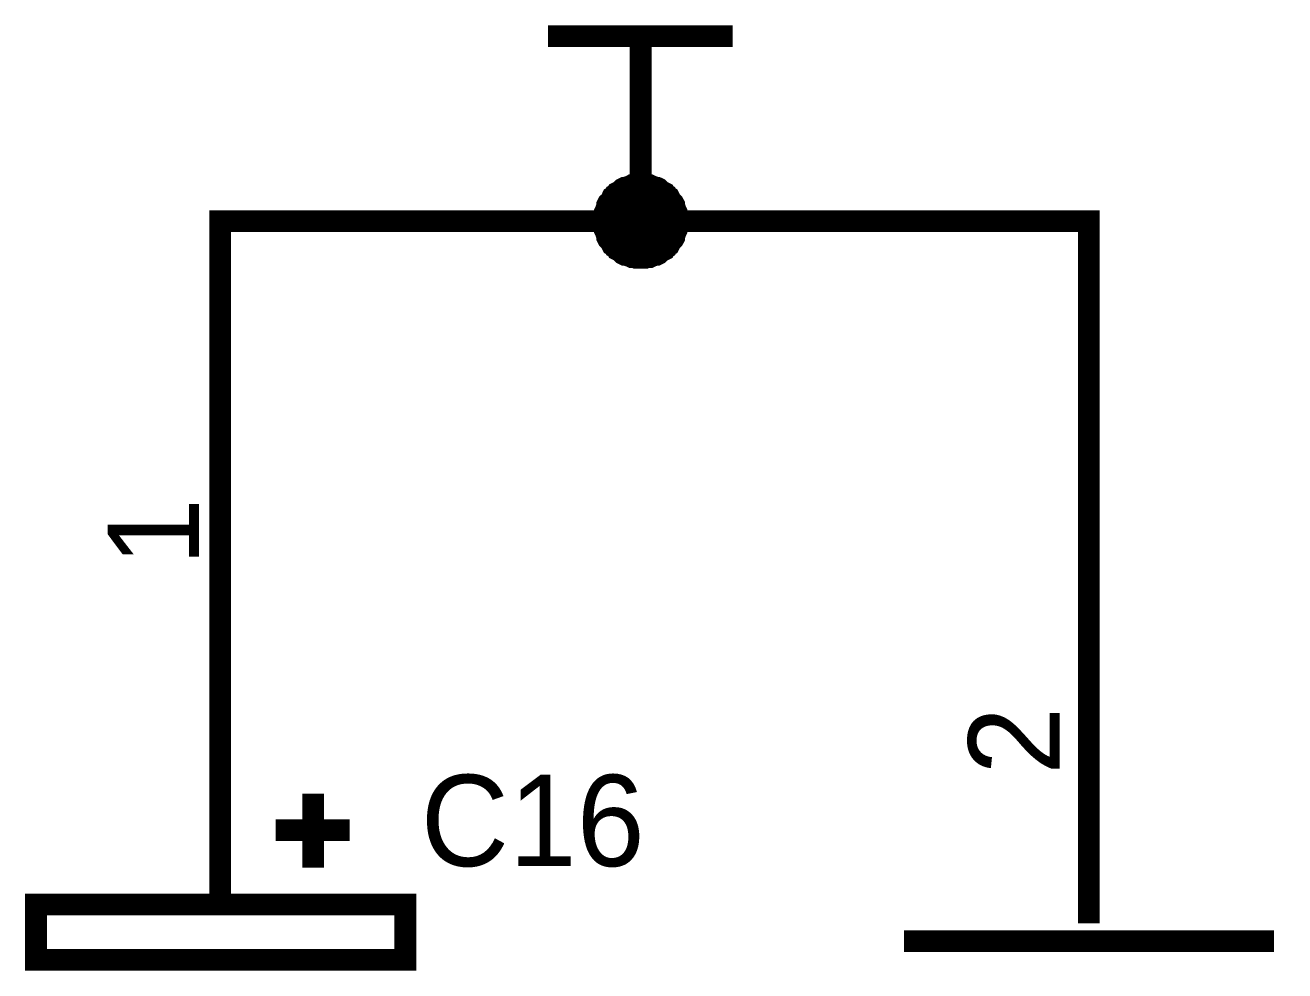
# Model space of a CAD drawing. Header units: millimetres. Extents: x 0 to 800, y 0 to 567.
# Drawn here: x 64.45 to 81.76, y 220.22 to 233.21 of the extents above; entities that cross this region are included whole.
import ezdxf

# ---------------------------------------------------------------- set-up
doc = ezdxf.new("R2010")
doc.units = ezdxf.units.MM
doc.layers.add('Sheet', color=255, linetype='Continuous')

msp = doc.modelspace()

# ---------------------------------------------------------------- linework, layer by layer
at = {"layer": 'Sheet'}
for points, const_width in [([(71.633, 233.059), (74.175, 233.059)], 0.3), ([(72.909, 230.517), (72.909, 233.059)], 0.3), ([(72.405, 230.517), (72.405, 230.539), (72.405, 230.573), (72.417, 230.595), (72.417, 230.618), (72.417, 230.64), (72.428, 230.662), (72.439, 230.696), (72.45, 230.718), (72.45, 230.741), (72.461, 230.763), (72.473, 230.774), (72.495, 230.797), (72.506, 230.819), (72.517, 230.842), (72.54, 230.853), (72.551, 230.875), (72.573, 230.886), (72.585, 230.909), (72.607, 230.92), (72.629, 230.931), (72.652, 230.954), (72.663, 230.965), (72.685, 230.976), (72.708, 230.976), (72.73, 230.987), (72.764, 230.998), (72.786, 231.01), (72.809, 231.01), (72.831, 231.01), (72.853, 231.021), (72.887, 231.021), (72.909, 231.021)], 0.3), ([(72.405, 230.517), (72.405, 230.539), (72.405, 230.573), (72.417, 230.595), (72.417, 230.618), (72.417, 230.64), (72.428, 230.662), (72.439, 230.696), (72.45, 230.718), (72.45, 230.741), (72.461, 230.763), (72.473, 230.774), (72.495, 230.797), (72.506, 230.819), (72.517, 230.842), (72.54, 230.853), (72.551, 230.875), (72.573, 230.886), (72.585, 230.909), (72.607, 230.92), (72.629, 230.931), (72.652, 230.954), (72.663, 230.965), (72.685, 230.976), (72.708, 230.976), (72.73, 230.987), (72.764, 230.998), (72.786, 231.01), (72.809, 231.01), (72.831, 231.01), (72.853, 231.021), (72.887, 231.021), (72.909, 231.021)], 0.3), ([(72.405, 230.517), (72.405, 230.539), (72.405, 230.573), (72.417, 230.595), (72.417, 230.618), (72.417, 230.64), (72.428, 230.662), (72.439, 230.696), (72.45, 230.718), (72.45, 230.741), (72.461, 230.763), (72.473, 230.774), (72.495, 230.797), (72.506, 230.819), (72.517, 230.842), (72.54, 230.853), (72.551, 230.875), (72.573, 230.886), (72.585, 230.909), (72.607, 230.92), (72.629, 230.931), (72.652, 230.954), (72.663, 230.965), (72.685, 230.976), (72.708, 230.976), (72.73, 230.987), (72.764, 230.998), (72.786, 231.01), (72.809, 231.01), (72.831, 231.01), (72.853, 231.021), (72.887, 231.021), (72.909, 231.021)], 0.3), ([(72.405, 230.517), (72.405, 230.539), (72.405, 230.573), (72.417, 230.595), (72.417, 230.618), (72.417, 230.64), (72.428, 230.662), (72.439, 230.696), (72.45, 230.718), (72.45, 230.741), (72.461, 230.763), (72.473, 230.774), (72.495, 230.797), (72.506, 230.819), (72.517, 230.842), (72.54, 230.853), (72.551, 230.875), (72.573, 230.886), (72.585, 230.909), (72.607, 230.92), (72.629, 230.931), (72.652, 230.954), (72.663, 230.965), (72.685, 230.976), (72.708, 230.976), (72.73, 230.987), (72.764, 230.998), (72.786, 231.01), (72.809, 231.01), (72.831, 231.01), (72.853, 231.021), (72.887, 231.021), (72.909, 231.021)], 0.3), ([(72.909, 231.021), (72.909, 231.021)], 0.3), ([(72.909, 231.021), (72.932, 231.021), (72.965, 231.021), (72.988, 231.01), (73.01, 231.01), (73.033, 231.01), (73.055, 230.998), (73.089, 230.987), (73.111, 230.976), (73.133, 230.976), (73.156, 230.965), (73.167, 230.954), (73.189, 230.931), (73.212, 230.92), (73.234, 230.909), (73.245, 230.886), (73.268, 230.875), (73.279, 230.853), (73.301, 230.842), (73.313, 230.819), (73.324, 230.797), (73.346, 230.774), (73.357, 230.763), (73.369, 230.741), (73.369, 230.718), (73.38, 230.696), (73.391, 230.662), (73.402, 230.64), (73.402, 230.618), (73.402, 230.595), (73.413, 230.573), (73.413, 230.539), (73.413, 230.517)], 0.3), ([(72.909, 231.021), (72.909, 231.021)], 0.3), ([(72.909, 231.021), (72.932, 231.021), (72.965, 231.021), (72.988, 231.01), (73.01, 231.01), (73.033, 231.01), (73.055, 230.998), (73.089, 230.987), (73.111, 230.976), (73.133, 230.976), (73.156, 230.965), (73.167, 230.954), (73.189, 230.931), (73.212, 230.92), (73.234, 230.909), (73.245, 230.886), (73.268, 230.875), (73.279, 230.853), (73.301, 230.842), (73.313, 230.819), (73.324, 230.797), (73.346, 230.774), (73.357, 230.763), (73.369, 230.741), (73.369, 230.718), (73.38, 230.696), (73.391, 230.662), (73.402, 230.64), (73.402, 230.618), (73.402, 230.595), (73.413, 230.573), (73.413, 230.539), (73.413, 230.517)], 0.3), ([(72.909, 231.021), (72.909, 231.021)], 0.3), ([(72.909, 231.021), (72.932, 231.021), (72.965, 231.021), (72.988, 231.01), (73.01, 231.01), (73.033, 231.01), (73.055, 230.998), (73.089, 230.987), (73.111, 230.976), (73.133, 230.976), (73.156, 230.965), (73.167, 230.954), (73.189, 230.931), (73.212, 230.92), (73.234, 230.909), (73.245, 230.886), (73.268, 230.875), (73.279, 230.853), (73.301, 230.842), (73.313, 230.819), (73.324, 230.797), (73.346, 230.774), (73.357, 230.763), (73.369, 230.741), (73.369, 230.718), (73.38, 230.696), (73.391, 230.662), (73.402, 230.64), (73.402, 230.618), (73.402, 230.595), (73.413, 230.573), (73.413, 230.539), (73.413, 230.517)], 0.3), ([(72.909, 231.021), (72.909, 231.021)], 0.3), ([(72.909, 231.021), (72.932, 231.021), (72.965, 231.021), (72.988, 231.01), (73.01, 231.01), (73.033, 231.01), (73.055, 230.998), (73.089, 230.987), (73.111, 230.976), (73.133, 230.976), (73.156, 230.965), (73.167, 230.954), (73.189, 230.931), (73.212, 230.92), (73.234, 230.909), (73.245, 230.886), (73.268, 230.875), (73.279, 230.853), (73.301, 230.842), (73.313, 230.819), (73.324, 230.797), (73.346, 230.774), (73.357, 230.763), (73.369, 230.741), (73.369, 230.718), (73.38, 230.696), (73.391, 230.662), (73.402, 230.64), (73.402, 230.618), (73.402, 230.595), (73.413, 230.573), (73.413, 230.539), (73.413, 230.517)], 0.3), ([(72.405, 230.517), (72.405, 230.539), (72.405, 230.573), (72.417, 230.595), (72.417, 230.618), (72.417, 230.64), (72.428, 230.662), (72.439, 230.696), (72.45, 230.718), (72.45, 230.741), (72.461, 230.763), (72.473, 230.774), (72.495, 230.797), (72.506, 230.819), (72.517, 230.842), (72.54, 230.853), (72.551, 230.875), (72.573, 230.886), (72.585, 230.909), (72.607, 230.92), (72.629, 230.931), (72.652, 230.954), (72.663, 230.965), (72.685, 230.976), (72.708, 230.976), (72.73, 230.987), (72.764, 230.998), (72.786, 231.01), (72.809, 231.01), (72.831, 231.01), (72.853, 231.021), (72.887, 231.021), (72.909, 231.021)], 0.0991), ([(72.405, 230.517), (72.405, 230.539), (72.405, 230.573), (72.417, 230.595), (72.417, 230.618), (72.417, 230.64), (72.428, 230.662), (72.439, 230.696), (72.45, 230.718), (72.45, 230.741), (72.461, 230.763), (72.473, 230.774), (72.495, 230.797), (72.506, 230.819), (72.517, 230.842), (72.54, 230.853), (72.551, 230.875), (72.573, 230.886), (72.585, 230.909), (72.607, 230.92), (72.629, 230.931), (72.652, 230.954), (72.663, 230.965), (72.685, 230.976), (72.708, 230.976), (72.73, 230.987), (72.764, 230.998), (72.786, 231.01), (72.809, 231.01), (72.831, 231.01), (72.853, 231.021), (72.887, 231.021), (72.909, 231.021)], 0.0991), ([(72.405, 230.517), (72.405, 230.539), (72.405, 230.573), (72.417, 230.595), (72.417, 230.618), (72.417, 230.64), (72.428, 230.662), (72.439, 230.696), (72.45, 230.718), (72.45, 230.741), (72.461, 230.763), (72.473, 230.774), (72.495, 230.797), (72.506, 230.819), (72.517, 230.842), (72.54, 230.853), (72.551, 230.875), (72.573, 230.886), (72.585, 230.909), (72.607, 230.92), (72.629, 230.931), (72.652, 230.954), (72.663, 230.965), (72.685, 230.976), (72.708, 230.976), (72.73, 230.987), (72.764, 230.998), (72.786, 231.01), (72.809, 231.01), (72.831, 231.01), (72.853, 231.021), (72.887, 231.021), (72.909, 231.021)], 0.0991), ([(72.405, 230.517), (72.405, 230.539), (72.405, 230.573), (72.417, 230.595), (72.417, 230.618), (72.417, 230.64), (72.428, 230.662), (72.439, 230.696), (72.45, 230.718), (72.45, 230.741), (72.461, 230.763), (72.473, 230.774), (72.495, 230.797), (72.506, 230.819), (72.517, 230.842), (72.54, 230.853), (72.551, 230.875), (72.573, 230.886), (72.585, 230.909), (72.607, 230.92), (72.629, 230.931), (72.652, 230.954), (72.663, 230.965), (72.685, 230.976), (72.708, 230.976), (72.73, 230.987), (72.764, 230.998), (72.786, 231.01), (72.809, 231.01), (72.831, 231.01), (72.853, 231.021), (72.887, 231.021), (72.909, 231.021)], 0.0991), ([(72.909, 231.021), (72.909, 231.021)], 0.0991), ([(72.909, 231.021), (72.932, 231.021), (72.965, 231.021), (72.988, 231.01), (73.01, 231.01), (73.033, 231.01), (73.055, 230.998), (73.089, 230.987), (73.111, 230.976), (73.133, 230.976), (73.156, 230.965), (73.167, 230.954), (73.189, 230.931), (73.212, 230.92), (73.234, 230.909), (73.245, 230.886), (73.268, 230.875), (73.279, 230.853), (73.301, 230.842), (73.313, 230.819), (73.324, 230.797), (73.346, 230.774), (73.357, 230.763), (73.369, 230.741), (73.369, 230.718), (73.38, 230.696), (73.391, 230.662), (73.402, 230.64), (73.402, 230.618), (73.402, 230.595), (73.413, 230.573), (73.413, 230.539), (73.413, 230.517)], 0.0991), ([(72.909, 231.021), (72.909, 231.021)], 0.0991), ([(72.909, 231.021), (72.932, 231.021), (72.965, 231.021), (72.988, 231.01), (73.01, 231.01), (73.033, 231.01), (73.055, 230.998), (73.089, 230.987), (73.111, 230.976), (73.133, 230.976), (73.156, 230.965), (73.167, 230.954), (73.189, 230.931), (73.212, 230.92), (73.234, 230.909), (73.245, 230.886), (73.268, 230.875), (73.279, 230.853), (73.301, 230.842), (73.313, 230.819), (73.324, 230.797), (73.346, 230.774), (73.357, 230.763), (73.369, 230.741), (73.369, 230.718), (73.38, 230.696), (73.391, 230.662), (73.402, 230.64), (73.402, 230.618), (73.402, 230.595), (73.413, 230.573), (73.413, 230.539), (73.413, 230.517)], 0.0991), ([(72.909, 231.021), (72.909, 231.021)], 0.0991), ([(72.909, 231.021), (72.932, 231.021), (72.965, 231.021), (72.988, 231.01), (73.01, 231.01), (73.033, 231.01), (73.055, 230.998), (73.089, 230.987), (73.111, 230.976), (73.133, 230.976), (73.156, 230.965), (73.167, 230.954), (73.189, 230.931), (73.212, 230.92), (73.234, 230.909), (73.245, 230.886), (73.268, 230.875), (73.279, 230.853), (73.301, 230.842), (73.313, 230.819), (73.324, 230.797), (73.346, 230.774), (73.357, 230.763), (73.369, 230.741), (73.369, 230.718), (73.38, 230.696), (73.391, 230.662), (73.402, 230.64), (73.402, 230.618), (73.402, 230.595), (73.413, 230.573), (73.413, 230.539), (73.413, 230.517)], 0.0991), ([(72.909, 231.021), (72.909, 231.021)], 0.0991), ([(72.909, 231.021), (72.932, 231.021), (72.965, 231.021), (72.988, 231.01), (73.01, 231.01), (73.033, 231.01), (73.055, 230.998), (73.089, 230.987), (73.111, 230.976), (73.133, 230.976), (73.156, 230.965), (73.167, 230.954), (73.189, 230.931), (73.212, 230.92), (73.234, 230.909), (73.245, 230.886), (73.268, 230.875), (73.279, 230.853), (73.301, 230.842), (73.313, 230.819), (73.324, 230.797), (73.346, 230.774), (73.357, 230.763), (73.369, 230.741), (73.369, 230.718), (73.38, 230.696), (73.391, 230.662), (73.402, 230.64), (73.402, 230.618), (73.402, 230.595), (73.413, 230.573), (73.413, 230.539), (73.413, 230.517)], 0.0991), ([(79.069, 222.409), (79.069, 230.517), (72.909, 230.517), (67.13, 230.517), (67.13, 226.216)], 0.3), ([(72.909, 230.013), (72.887, 230.013), (72.853, 230.013), (72.831, 230.024), (72.809, 230.024), (72.786, 230.024), (72.764, 230.035), (72.73, 230.047), (72.708, 230.058), (72.685, 230.058), (72.663, 230.069), (72.652, 230.08), (72.629, 230.103), (72.607, 230.114), (72.585, 230.125), (72.573, 230.147), (72.551, 230.159), (72.54, 230.181), (72.517, 230.192), (72.506, 230.215), (72.495, 230.237), (72.473, 230.259), (72.461, 230.271), (72.45, 230.293), (72.45, 230.315), (72.439, 230.338), (72.428, 230.371), (72.417, 230.394), (72.417, 230.416), (72.417, 230.439), (72.405, 230.461), (72.405, 230.495), (72.405, 230.517)], 0.3), ([(72.405, 230.517), (72.405, 230.517)], 0.3), ([(72.909, 230.013), (72.887, 230.013), (72.853, 230.013), (72.831, 230.024), (72.809, 230.024), (72.786, 230.024), (72.764, 230.035), (72.73, 230.047), (72.708, 230.058), (72.685, 230.058), (72.663, 230.069), (72.652, 230.08), (72.629, 230.103), (72.607, 230.114), (72.585, 230.125), (72.573, 230.147), (72.551, 230.159), (72.54, 230.181), (72.517, 230.192), (72.506, 230.215), (72.495, 230.237), (72.473, 230.259), (72.461, 230.271), (72.45, 230.293), (72.45, 230.315), (72.439, 230.338), (72.428, 230.371), (72.417, 230.394), (72.417, 230.416), (72.417, 230.439), (72.405, 230.461), (72.405, 230.495), (72.405, 230.517)], 0.3), ([(72.405, 230.517), (72.405, 230.517)], 0.3), ([(72.909, 230.013), (72.887, 230.013), (72.853, 230.013), (72.831, 230.024), (72.809, 230.024), (72.786, 230.024), (72.764, 230.035), (72.73, 230.047), (72.708, 230.058), (72.685, 230.058), (72.663, 230.069), (72.652, 230.08), (72.629, 230.103), (72.607, 230.114), (72.585, 230.125), (72.573, 230.147), (72.551, 230.159), (72.54, 230.181), (72.517, 230.192), (72.506, 230.215), (72.495, 230.237), (72.473, 230.259), (72.461, 230.271), (72.45, 230.293), (72.45, 230.315), (72.439, 230.338), (72.428, 230.371), (72.417, 230.394), (72.417, 230.416), (72.417, 230.439), (72.405, 230.461), (72.405, 230.495), (72.405, 230.517)], 0.3), ([(72.405, 230.517), (72.405, 230.517)], 0.3), ([(72.909, 230.013), (72.887, 230.013), (72.853, 230.013), (72.831, 230.024), (72.809, 230.024), (72.786, 230.024), (72.764, 230.035), (72.73, 230.047), (72.708, 230.058), (72.685, 230.058), (72.663, 230.069), (72.652, 230.08), (72.629, 230.103), (72.607, 230.114), (72.585, 230.125), (72.573, 230.147), (72.551, 230.159), (72.54, 230.181), (72.517, 230.192), (72.506, 230.215), (72.495, 230.237), (72.473, 230.259), (72.461, 230.271), (72.45, 230.293), (72.45, 230.315), (72.439, 230.338), (72.428, 230.371), (72.417, 230.394), (72.417, 230.416), (72.417, 230.439), (72.405, 230.461), (72.405, 230.495), (72.405, 230.517)], 0.3), ([(72.405, 230.517), (72.405, 230.517)], 0.3), ([(73.413, 230.517), (73.413, 230.495), (73.413, 230.461), (73.402, 230.439), (73.402, 230.416), (73.402, 230.394), (73.391, 230.371), (73.38, 230.338), (73.369, 230.315), (73.369, 230.293), (73.357, 230.271), (73.346, 230.259), (73.324, 230.237), (73.313, 230.215), (73.301, 230.192), (73.279, 230.181), (73.268, 230.159), (73.245, 230.147), (73.234, 230.125), (73.212, 230.114), (73.189, 230.103), (73.167, 230.08), (73.156, 230.069), (73.133, 230.058), (73.111, 230.058), (73.089, 230.047), (73.055, 230.035), (73.033, 230.024), (73.01, 230.024), (72.988, 230.024), (72.965, 230.013), (72.932, 230.013), (72.909, 230.013)], 0.3), ([(73.413, 230.517), (73.413, 230.495), (73.413, 230.461), (73.402, 230.439), (73.402, 230.416), (73.402, 230.394), (73.391, 230.371), (73.38, 230.338), (73.369, 230.315), (73.369, 230.293), (73.357, 230.271), (73.346, 230.259), (73.324, 230.237), (73.313, 230.215), (73.301, 230.192), (73.279, 230.181), (73.268, 230.159), (73.245, 230.147), (73.234, 230.125), (73.212, 230.114), (73.189, 230.103), (73.167, 230.08), (73.156, 230.069), (73.133, 230.058), (73.111, 230.058), (73.089, 230.047), (73.055, 230.035), (73.033, 230.024), (73.01, 230.024), (72.988, 230.024), (72.965, 230.013), (72.932, 230.013), (72.909, 230.013)], 0.3), ([(73.413, 230.517), (73.413, 230.495), (73.413, 230.461), (73.402, 230.439), (73.402, 230.416), (73.402, 230.394), (73.391, 230.371), (73.38, 230.338), (73.369, 230.315), (73.369, 230.293), (73.357, 230.271), (73.346, 230.259), (73.324, 230.237), (73.313, 230.215), (73.301, 230.192), (73.279, 230.181), (73.268, 230.159), (73.245, 230.147), (73.234, 230.125), (73.212, 230.114), (73.189, 230.103), (73.167, 230.08), (73.156, 230.069), (73.133, 230.058), (73.111, 230.058), (73.089, 230.047), (73.055, 230.035), (73.033, 230.024), (73.01, 230.024), (72.988, 230.024), (72.965, 230.013), (72.932, 230.013), (72.909, 230.013)], 0.3), ([(73.413, 230.517), (73.413, 230.495), (73.413, 230.461), (73.402, 230.439), (73.402, 230.416), (73.402, 230.394), (73.391, 230.371), (73.38, 230.338), (73.369, 230.315), (73.369, 230.293), (73.357, 230.271), (73.346, 230.259), (73.324, 230.237), (73.313, 230.215), (73.301, 230.192), (73.279, 230.181), (73.268, 230.159), (73.245, 230.147), (73.234, 230.125), (73.212, 230.114), (73.189, 230.103), (73.167, 230.08), (73.156, 230.069), (73.133, 230.058), (73.111, 230.058), (73.089, 230.047), (73.055, 230.035), (73.033, 230.024), (73.01, 230.024), (72.988, 230.024), (72.965, 230.013), (72.932, 230.013), (72.909, 230.013)], 0.3), ([(73.413, 230.517), (73.413, 230.517), (73.413, 230.517), (73.413, 230.517), (73.413, 230.517), (73.413, 230.517), (73.413, 230.517), (73.413, 230.517), (73.413, 230.517), (73.413, 230.517), (73.413, 230.517), (73.413, 230.517), (73.413, 230.517), (73.413, 230.517), (73.413, 230.517), (73.413, 230.517), (73.413, 230.517), (73.413, 230.517), (73.413, 230.517), (73.413, 230.517), (73.413, 230.517), (73.413, 230.517), (73.413, 230.517), (73.413, 230.517), (73.413, 230.517), (73.413, 230.517), (73.413, 230.517), (73.413, 230.517), (73.413, 230.517), (73.413, 230.517), (73.413, 230.517), (73.413, 230.517), (73.413, 230.517)], 0.3), ([(73.413, 230.517), (73.413, 230.517)], 0.3), ([(73.413, 230.517), (73.413, 230.517), (73.413, 230.517), (73.413, 230.517), (73.413, 230.517), (73.413, 230.517), (73.413, 230.517), (73.413, 230.517), (73.413, 230.517), (73.413, 230.517), (73.413, 230.517), (73.413, 230.517), (73.413, 230.517), (73.413, 230.517), (73.413, 230.517), (73.413, 230.517), (73.413, 230.517), (73.413, 230.517), (73.413, 230.517), (73.413, 230.517), (73.413, 230.517), (73.413, 230.517), (73.413, 230.517), (73.413, 230.517), (73.413, 230.517), (73.413, 230.517), (73.413, 230.517), (73.413, 230.517), (73.413, 230.517), (73.413, 230.517), (73.413, 230.517), (73.413, 230.517), (73.413, 230.517)], 0.3), ([(73.413, 230.517), (73.413, 230.517)], 0.3), ([(73.413, 230.517), (73.413, 230.517), (73.413, 230.517), (73.413, 230.517), (73.413, 230.517), (73.413, 230.517), (73.413, 230.517), (73.413, 230.517), (73.413, 230.517), (73.413, 230.517), (73.413, 230.517), (73.413, 230.517), (73.413, 230.517), (73.413, 230.517), (73.413, 230.517), (73.413, 230.517), (73.413, 230.517), (73.413, 230.517), (73.413, 230.517), (73.413, 230.517), (73.413, 230.517), (73.413, 230.517), (73.413, 230.517), (73.413, 230.517), (73.413, 230.517), (73.413, 230.517), (73.413, 230.517), (73.413, 230.517), (73.413, 230.517), (73.413, 230.517), (73.413, 230.517), (73.413, 230.517), (73.413, 230.517)], 0.3), ([(73.413, 230.517), (73.413, 230.517)], 0.3), ([(73.413, 230.517), (73.413, 230.517), (73.413, 230.517), (73.413, 230.517), (73.413, 230.517), (73.413, 230.517), (73.413, 230.517), (73.413, 230.517), (73.413, 230.517), (73.413, 230.517), (73.413, 230.517), (73.413, 230.517), (73.413, 230.517), (73.413, 230.517), (73.413, 230.517), (73.413, 230.517), (73.413, 230.517), (73.413, 230.517), (73.413, 230.517), (73.413, 230.517), (73.413, 230.517), (73.413, 230.517), (73.413, 230.517), (73.413, 230.517), (73.413, 230.517), (73.413, 230.517), (73.413, 230.517), (73.413, 230.517), (73.413, 230.517), (73.413, 230.517), (73.413, 230.517), (73.413, 230.517), (73.413, 230.517)], 0.3), ([(73.413, 230.517), (73.413, 230.517)], 0.3), ([(72.909, 230.013), (72.887, 230.013), (72.853, 230.013), (72.831, 230.024), (72.809, 230.024), (72.786, 230.024), (72.764, 230.035), (72.73, 230.047), (72.708, 230.058), (72.685, 230.058), (72.663, 230.069), (72.652, 230.08), (72.629, 230.103), (72.607, 230.114), (72.585, 230.125), (72.573, 230.147), (72.551, 230.159), (72.54, 230.181), (72.517, 230.192), (72.506, 230.215), (72.495, 230.237), (72.473, 230.259), (72.461, 230.271), (72.45, 230.293), (72.45, 230.315), (72.439, 230.338), (72.428, 230.371), (72.417, 230.394), (72.417, 230.416), (72.417, 230.439), (72.405, 230.461), (72.405, 230.495), (72.405, 230.517)], 0.0991), ([(72.405, 230.517), (72.405, 230.517)], 0.0991), ([(72.909, 230.013), (72.887, 230.013), (72.853, 230.013), (72.831, 230.024), (72.809, 230.024), (72.786, 230.024), (72.764, 230.035), (72.73, 230.047), (72.708, 230.058), (72.685, 230.058), (72.663, 230.069), (72.652, 230.08), (72.629, 230.103), (72.607, 230.114), (72.585, 230.125), (72.573, 230.147), (72.551, 230.159), (72.54, 230.181), (72.517, 230.192), (72.506, 230.215), (72.495, 230.237), (72.473, 230.259), (72.461, 230.271), (72.45, 230.293), (72.45, 230.315), (72.439, 230.338), (72.428, 230.371), (72.417, 230.394), (72.417, 230.416), (72.417, 230.439), (72.405, 230.461), (72.405, 230.495), (72.405, 230.517)], 0.0991), ([(72.405, 230.517), (72.405, 230.517)], 0.0991), ([(72.909, 230.013), (72.887, 230.013), (72.853, 230.013), (72.831, 230.024), (72.809, 230.024), (72.786, 230.024), (72.764, 230.035), (72.73, 230.047), (72.708, 230.058), (72.685, 230.058), (72.663, 230.069), (72.652, 230.08), (72.629, 230.103), (72.607, 230.114), (72.585, 230.125), (72.573, 230.147), (72.551, 230.159), (72.54, 230.181), (72.517, 230.192), (72.506, 230.215), (72.495, 230.237), (72.473, 230.259), (72.461, 230.271), (72.45, 230.293), (72.45, 230.315), (72.439, 230.338), (72.428, 230.371), (72.417, 230.394), (72.417, 230.416), (72.417, 230.439), (72.405, 230.461), (72.405, 230.495), (72.405, 230.517)], 0.0991), ([(72.405, 230.517), (72.405, 230.517)], 0.0991), ([(72.909, 230.013), (72.887, 230.013), (72.853, 230.013), (72.831, 230.024), (72.809, 230.024), (72.786, 230.024), (72.764, 230.035), (72.73, 230.047), (72.708, 230.058), (72.685, 230.058), (72.663, 230.069), (72.652, 230.08), (72.629, 230.103), (72.607, 230.114), (72.585, 230.125), (72.573, 230.147), (72.551, 230.159), (72.54, 230.181), (72.517, 230.192), (72.506, 230.215), (72.495, 230.237), (72.473, 230.259), (72.461, 230.271), (72.45, 230.293), (72.45, 230.315), (72.439, 230.338), (72.428, 230.371), (72.417, 230.394), (72.417, 230.416), (72.417, 230.439), (72.405, 230.461), (72.405, 230.495), (72.405, 230.517)], 0.0991), ([(72.405, 230.517), (72.405, 230.517)], 0.0991), ([(73.413, 230.517), (73.413, 230.495), (73.413, 230.461), (73.402, 230.439), (73.402, 230.416), (73.402, 230.394), (73.391, 230.371), (73.38, 230.338), (73.369, 230.315), (73.369, 230.293), (73.357, 230.271), (73.346, 230.259), (73.324, 230.237), (73.313, 230.215), (73.301, 230.192), (73.279, 230.181), (73.268, 230.159), (73.245, 230.147), (73.234, 230.125), (73.212, 230.114), (73.189, 230.103), (73.167, 230.08), (73.156, 230.069), (73.133, 230.058), (73.111, 230.058), (73.089, 230.047), (73.055, 230.035), (73.033, 230.024), (73.01, 230.024), (72.988, 230.024), (72.965, 230.013), (72.932, 230.013), (72.909, 230.013)], 0.0991), ([(73.413, 230.517), (73.413, 230.495), (73.413, 230.461), (73.402, 230.439), (73.402, 230.416), (73.402, 230.394), (73.391, 230.371), (73.38, 230.338), (73.369, 230.315), (73.369, 230.293), (73.357, 230.271), (73.346, 230.259), (73.324, 230.237), (73.313, 230.215), (73.301, 230.192), (73.279, 230.181), (73.268, 230.159), (73.245, 230.147), (73.234, 230.125), (73.212, 230.114), (73.189, 230.103), (73.167, 230.08), (73.156, 230.069), (73.133, 230.058), (73.111, 230.058), (73.089, 230.047), (73.055, 230.035), (73.033, 230.024), (73.01, 230.024), (72.988, 230.024), (72.965, 230.013), (72.932, 230.013), (72.909, 230.013)], 0.0991), ([(73.413, 230.517), (73.413, 230.495), (73.413, 230.461), (73.402, 230.439), (73.402, 230.416), (73.402, 230.394), (73.391, 230.371), (73.38, 230.338), (73.369, 230.315), (73.369, 230.293), (73.357, 230.271), (73.346, 230.259), (73.324, 230.237), (73.313, 230.215), (73.301, 230.192), (73.279, 230.181), (73.268, 230.159), (73.245, 230.147), (73.234, 230.125), (73.212, 230.114), (73.189, 230.103), (73.167, 230.08), (73.156, 230.069), (73.133, 230.058), (73.111, 230.058), (73.089, 230.047), (73.055, 230.035), (73.033, 230.024), (73.01, 230.024), (72.988, 230.024), (72.965, 230.013), (72.932, 230.013), (72.909, 230.013)], 0.0991), ([(73.413, 230.517), (73.413, 230.495), (73.413, 230.461), (73.402, 230.439), (73.402, 230.416), (73.402, 230.394), (73.391, 230.371), (73.38, 230.338), (73.369, 230.315), (73.369, 230.293), (73.357, 230.271), (73.346, 230.259), (73.324, 230.237), (73.313, 230.215), (73.301, 230.192), (73.279, 230.181), (73.268, 230.159), (73.245, 230.147), (73.234, 230.125), (73.212, 230.114), (73.189, 230.103), (73.167, 230.08), (73.156, 230.069), (73.133, 230.058), (73.111, 230.058), (73.089, 230.047), (73.055, 230.035), (73.033, 230.024), (73.01, 230.024), (72.988, 230.024), (72.965, 230.013), (72.932, 230.013), (72.909, 230.013)], 0.0991), ([(73.413, 230.517), (73.413, 230.517), (73.413, 230.517), (73.413, 230.517), (73.413, 230.517), (73.413, 230.517), (73.413, 230.517), (73.413, 230.517), (73.413, 230.517), (73.413, 230.517), (73.413, 230.517), (73.413, 230.517), (73.413, 230.517), (73.413, 230.517), (73.413, 230.517), (73.413, 230.517), (73.413, 230.517), (73.413, 230.517), (73.413, 230.517), (73.413, 230.517), (73.413, 230.517), (73.413, 230.517), (73.413, 230.517), (73.413, 230.517), (73.413, 230.517), (73.413, 230.517), (73.413, 230.517), (73.413, 230.517), (73.413, 230.517), (73.413, 230.517), (73.413, 230.517), (73.413, 230.517), (73.413, 230.517)], 0.0991), ([(73.413, 230.517), (73.413, 230.517)], 0.0991), ([(73.413, 230.517), (73.413, 230.517), (73.413, 230.517), (73.413, 230.517), (73.413, 230.517), (73.413, 230.517), (73.413, 230.517), (73.413, 230.517), (73.413, 230.517), (73.413, 230.517), (73.413, 230.517), (73.413, 230.517), (73.413, 230.517), (73.413, 230.517), (73.413, 230.517), (73.413, 230.517), (73.413, 230.517), (73.413, 230.517), (73.413, 230.517), (73.413, 230.517), (73.413, 230.517), (73.413, 230.517), (73.413, 230.517), (73.413, 230.517), (73.413, 230.517), (73.413, 230.517), (73.413, 230.517), (73.413, 230.517), (73.413, 230.517), (73.413, 230.517), (73.413, 230.517), (73.413, 230.517), (73.413, 230.517)], 0.0991), ([(73.413, 230.517), (73.413, 230.517)], 0.0991), ([(73.413, 230.517), (73.413, 230.517), (73.413, 230.517), (73.413, 230.517), (73.413, 230.517), (73.413, 230.517), (73.413, 230.517), (73.413, 230.517), (73.413, 230.517), (73.413, 230.517), (73.413, 230.517), (73.413, 230.517), (73.413, 230.517), (73.413, 230.517), (73.413, 230.517), (73.413, 230.517), (73.413, 230.517), (73.413, 230.517), (73.413, 230.517), (73.413, 230.517), (73.413, 230.517), (73.413, 230.517), (73.413, 230.517), (73.413, 230.517), (73.413, 230.517), (73.413, 230.517), (73.413, 230.517), (73.413, 230.517), (73.413, 230.517), (73.413, 230.517), (73.413, 230.517), (73.413, 230.517), (73.413, 230.517)], 0.0991), ([(73.413, 230.517), (73.413, 230.517)], 0.0991), ([(73.413, 230.517), (73.413, 230.517), (73.413, 230.517), (73.413, 230.517), (73.413, 230.517), (73.413, 230.517), (73.413, 230.517), (73.413, 230.517), (73.413, 230.517), (73.413, 230.517), (73.413, 230.517), (73.413, 230.517), (73.413, 230.517), (73.413, 230.517), (73.413, 230.517), (73.413, 230.517), (73.413, 230.517), (73.413, 230.517), (73.413, 230.517), (73.413, 230.517), (73.413, 230.517), (73.413, 230.517), (73.413, 230.517), (73.413, 230.517), (73.413, 230.517), (73.413, 230.517), (73.413, 230.517), (73.413, 230.517), (73.413, 230.517), (73.413, 230.517), (73.413, 230.517), (73.413, 230.517), (73.413, 230.517)], 0.0991), ([(73.413, 230.517), (73.413, 230.517)], 0.0991), ([(67.13, 223.674), (67.13, 226.216)], 0.3), ([(67.13, 223.674), (67.13, 221.132)], 0.3), ([(68.407, 221.636), (68.407, 222.655)], 0.3), ([(79.069, 220.874), (79.069, 222.409)], 0.3), ([(68.911, 222.151), (67.892, 222.151)], 0.3), ([(79.069, 220.874), (79.069, 221.132)], 0.3), ([(76.527, 220.628), (81.612, 220.628)], 0.3)]:
    msp.add_lwpolyline(points, dxfattribs=dict(at, const_width=const_width))
at = {"layer": 'Sheet', "const_width": 0.508}
msp.add_lwpolyline([(72.649, 230.52, 1), (73.157, 230.52, 1)], format="xyb", close=True, dxfattribs=at)
at = {"layer": 'Sheet'}
for points, const_width in [([(64.599, 221.132), (69.673, 221.132), (69.673, 220.37), (64.599, 220.37), (64.599, 221.132)], 0.3), ([(64.599, 221.132), (64.599, 220.37), (69.673, 220.37), (69.673, 221.132), (64.599, 221.132), (64.599, 221.132)], 0.0991)]:
    msp.add_lwpolyline(points, close=True, dxfattribs=dict(at, const_width=const_width))

# ---------------------------------------------------------------- texts
for s, p in [('1', (66.839, 225.78)), ('2', (78.666, 222.913))]:
    msp.add_text(s, height=1.254, rotation=90, dxfattribs=at).set_placement(p)
msp.add_text('C16', height=1.2543, dxfattribs=at).set_placement((69.886, 221.658))

doc.saveas('drawing.dxf')
